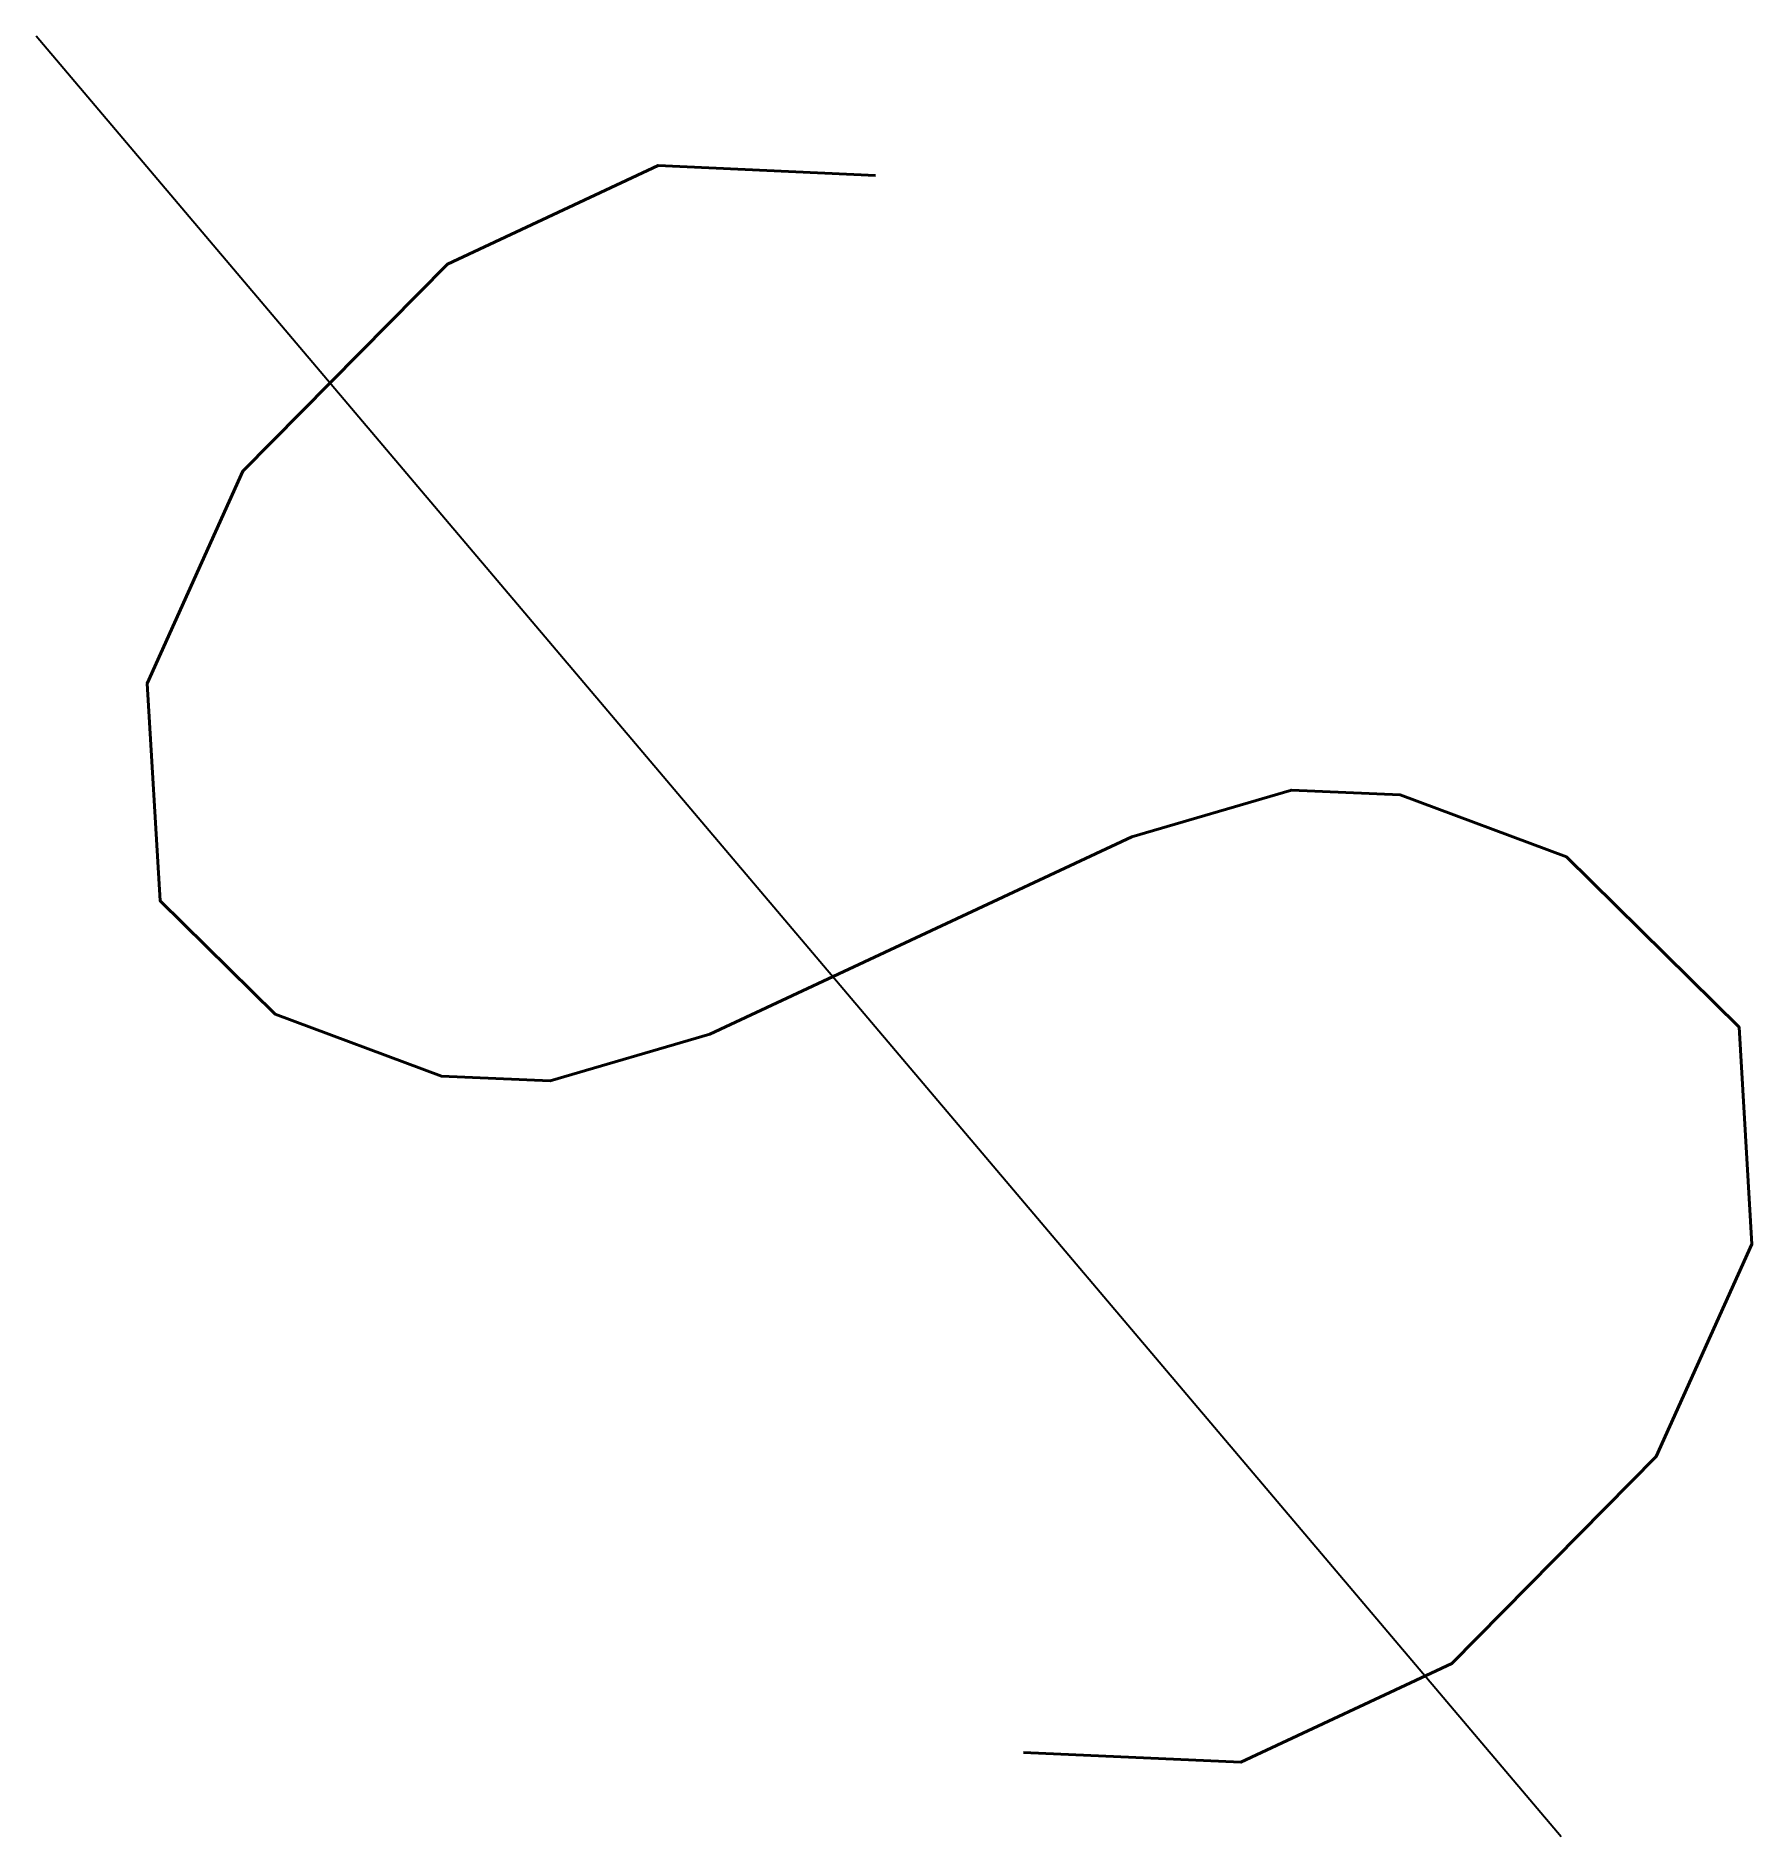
# Model space of a CAD drawing. Header units: millimetres. Extents: x -2.8 to 0.35, y 0 to 3.31.
import ezdxf

# ---------------------------------------------------------------- set-up
doc = ezdxf.new("R2010")
doc.units = ezdxf.units.MM
doc.styles.add('CARIMBO', font='simplex.shx', dxfattribs={"height": 3})

msp = doc.modelspace()

# ---------------------------------------------------------------- linework, layer by layer
msp.add_line((0, 0), (-2.8023, 3.3093))

# ---------------------------------------------------------------- texts
at = {"style": 'CARIMBO'}
msp.add_text('S', height=3.12, rotation=45.3947, dxfattribs=at).set_placement((-0.9519, -0.4431))

doc.saveas('drawing.dxf')
